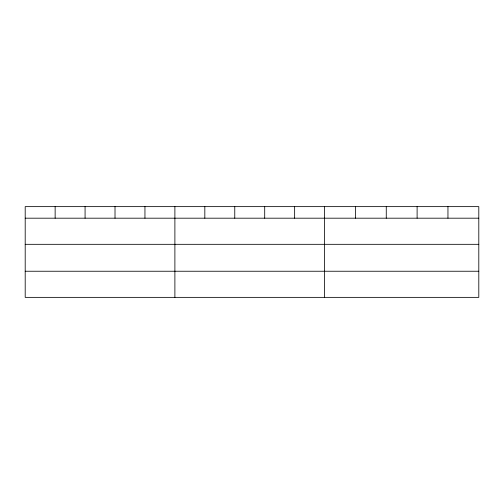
<?xml version="1.0" encoding="UTF-8"?>
<svg xmlns="http://www.w3.org/2000/svg" width="504" height="504" viewBox="0 0 504 504"><rect width="100%" height="100%" fill="white"/><g stroke="black" fill="none" stroke-linecap="round" stroke-linejoin="round"><path stroke-width="0.76" d="M478.8 244.32L478.8 206.634L25.2 206.634L25.2 297.366L478.8 297.366L478.8 244.32L25.2 244.32M25.2 218.188L478.8 218.188M25.2 271.24L478.8 271.24M447.955 206.634L447.955 218.188M417.11 206.634L417.11 218.188M386.266 206.634L386.266 218.188M355.421 206.634L355.421 218.188M324.576 206.634L324.576 297.366M294.638 206.634L294.638 218.188M264.701 206.634L264.701 218.188M234.763 206.634L234.763 218.188M204.826 206.634L204.826 218.188M174.888 206.634L174.888 297.366M144.95 206.634L144.95 218.188M115.013 206.634L115.013 218.188M85.075 206.634L85.075 218.188M55.138 206.634L55.138 218.188"/></g></svg>
